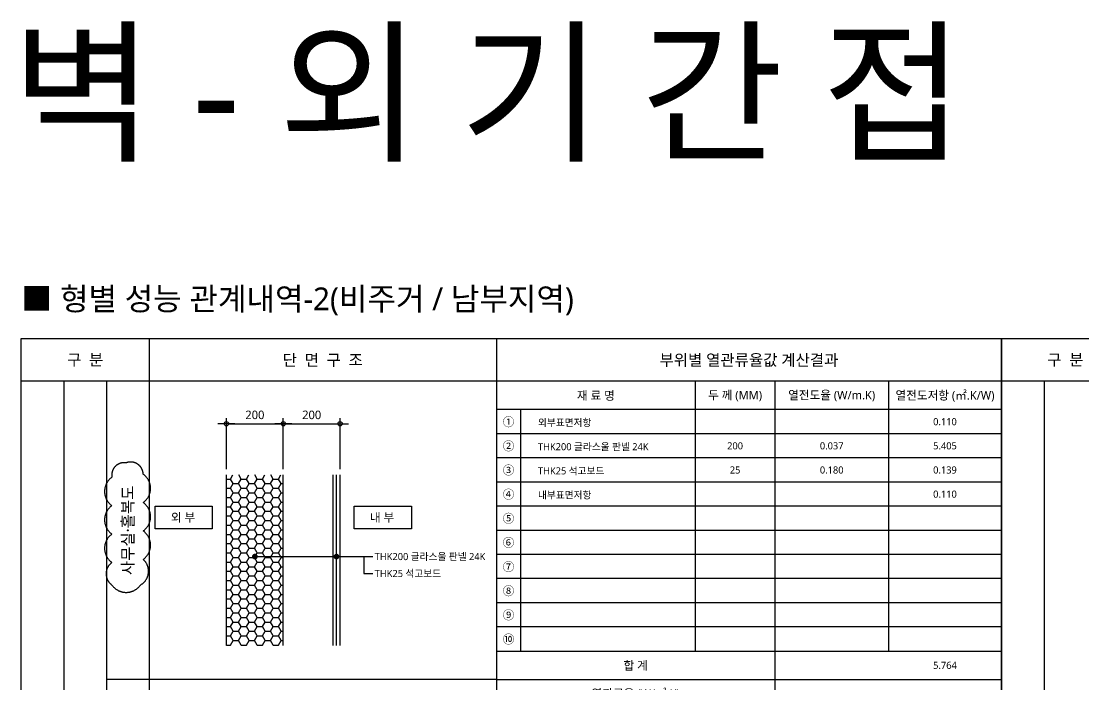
# Model space of a CAD drawing. Header units: millimetres. Extents: x 17329847 to 17386789, y -19727600 to -19720590.
# Drawn here: x 17338057 to 17341797, y -19723038 to -19720702 of the extents above; entities that cross this region are included whole.
import ezdxf
from ezdxf.enums import TextEntityAlignment as Align

# ---------------------------------------------------------------- set-up
doc = ezdxf.new("R2010")
doc.units = ezdxf.units.MM
doc.header["$LTSCALE"] = 100
doc.header["$MEASUREMENT"] = 0
doc.header["$PDMODE"] = 1
doc.header["$PDSIZE"] = -10
doc.linetypes.add('ACAD_ISO03W100', pattern=[30, 12, -18])
doc.layers.get('0').update_dxf_attribs({"linetype": 'CONTINUOUS'})
doc.layers.get('DEFPOINTS').update_dxf_attribs({"color": 171, "linetype": 'CONTINUOUS'})
for name, color, linetype in [('AA-MKXM', 7, 'CONTINUOUS'), ('AA-XXXX-TEXT', 3, 'CONTINUOUS'), ('DIM', 7, 'CONTINUOUS'), ('FIN(패널-125글라스울)', 4, 'CONTINUOUS'), ('HAT', 253, 'CONTINUOUS'), ('LEADER', 7, 'CONTINUOUS'), ('T-TEXT', 7, 'CONTINUOUS'), ('TEXT', 3, 'CONTINUOUS'), ('TEXT(실명)', 7, 'CONTINUOUS'), ('TEXT1-일반글씨', 3, 'CONTINUOUS'), ('TEXT2-제목', 7, 'CONTINUOUS'), ('WALL-석고보드', 7, 'CONTINUOUS'), ('도면폼', 7, 'CONTINUOUS')]:
    doc.layers.add(name, color=color, linetype=linetype)
doc.layers.add('VE변경사항적용-20220616', color=10, linetype='CONTINUOUS', plot=False)
doc.styles.add('@나눔바른고딕', font='NanumBarunGothic.ttf')
doc.styles.add('나눔바른고딕', font='NanumBarunGothic.ttf')
doc.dimstyles.new('10 NDIM', dxfattribs={"dimscale": 10, "dimtxt": 3, "dimasz": 1, "dimexe": 2, "dimexo": 2, "dimgap": 1.5, "dimtad": 1, "dimdec": 0, "dimrnd": 0.25, "dimdsep": 46, "dimtxsty": '나눔바른고딕', "dimblk": 'DOT0', "dimcen": 1, "dimdle": 8, "dimclrd": 7, "dimclre": 7, "dimclrt": 7, "dimadec": 0, "dimazin": 0, "dimtfac": 1, "dimtdec": 0, "dimtix": 1, "dimtmove": 2, "dimatfit": 3, "dimldrblk": 'DOT0', "dimfxl": 1, "dimtolj": 1, "dimtzin": 0, "dimlwd": -1, "dimlwe": -1, "dimarcsym": 0})

# ---------------------------------------------------------------- blocks, each defined once
blk = doc.blocks.new('BOX1')
at = {"layer": '도면폼', "ltscale": 1000}
blk.add_line((1777.5, 1250), (0, 1250), dxfattribs=at)
at = {"layer": '도면폼', "color": 4, "ltscale": 1000}
for p, q in [((700, 1250), (700, 300)), ((980, 1250), (980, 0)), ((1380, 1250), (1380, 300)), ((1777.5, 1150), (0, 1150)), ((85, 1150), (85, 300)), ((0, 300), (1777.5, 300)), ((0, 200), (1777.5, 200)), ((0, 100), (1777.5, 100)), ((1380, 100), (1380, 0))]:
    blk.add_line(p, q, dxfattribs=at)
at = {"layer": '도면폼', "color": 8}
for p, q in [((1777.5, 1065), (0, 1065)), ((1777.5, 980), (0, 980)), ((1777.5, 895), (0, 895)), ((1777.5, 810), (0, 810)), ((1777.5, 725), (0, 725)), ((1777.5, 640), (0, 640)), ((1777.5, 555), (0, 555)), ((1777.5, 470), (0, 470)), ((1777.5, 385), (0, 385))]:
    blk.add_line(p, q, dxfattribs=at)
at = {"layer": 'TEXT1-일반글씨', "style": '나눔바른고딕'}
for s, p in [('재 료 명', (350, 1200)), ('두 께 (MM)', (840, 1200)), ('열전도율 (W/m.K)', (1180, 1200)), ('열전도저항 (㎡.K/W)', (1578.8, 1200)), ('①', (42.5, 1107.5)), ('②', (42.5, 1022.5)), ('③', (42.5, 937.5)), ('④', (42.5, 852.5)), ('⑤', (42.5, 767.5)), ('⑥', (42.5, 682.5)), ('⑦', (42.5, 597.5)), ('⑧', (42.5, 512.5)), ('⑨', (42.5, 427.5)), ('⑩', (42.5, 342.5)), ('합 계', (490, 250)), ('열관류율 (W/㎡.K)', (490, 150)), ('기준열관류율 (W/㎡.K)', (490, 50))]:
    blk.add_text(s, height=30, dxfattribs=at).set_placement(p, align=Align.MIDDLE)
for s, p in [('친환경:', (1000, 50)), ('에너지:', (1400, 50))]:
    blk.add_text(s, height=30, dxfattribs=at).set_placement(p, align=Align.MIDDLE_LEFT)
blk = doc.blocks.new('DOT0')
blk.add_line((-3, 0), (3, 0))
at = {"color": 6}
blk.add_circle((0, 0), 0.75, dxfattribs=at)
blk = doc.blocks.new('*D8')
at = {"layer": 'DEFPOINTS', "color": 0, "transparency": 16777216}
for p in [(17338979.7, -19722119.3), (17338779.7, -19722299.3), (17338979.7, -19722299.3)]:
    blk.add_point(p, dxfattribs=at)
at = {"layer": 'DIM', "color": 7, "transparency": 16777216}
for p, q in [((17338779.7, -19722279.3), (17338779.7, -19722099.3)), ((17338789.7, -19722119.3), (17338969.7, -19722119.3)), ((17338979.7, -19722279.3), (17338979.7, -19722099.3))]:
    blk.add_line(p, q, dxfattribs=at)
at = {"layer": 'DIM', "color": 7, "transparency": 16777216, "xscale": 10, "yscale": 10, "zscale": 10, "rotation": 180}
blk.add_blockref('DOT0', (17338779.7, -19722119.3), dxfattribs=at)
at = {"layer": 'DIM', "color": 7, "transparency": 16777216, "xscale": 10, "yscale": 10, "zscale": 10}
blk.add_blockref('DOT0', (17338979.7, -19722119.3), dxfattribs=at)
at = {"layer": 'DIM', "color": 7, "transparency": 16777216, "insert": (17338879.7, -19722088), "char_height": 30, "attachment_point": 5, "style": '나눔바른고딕'}
blk.add_mtext('\\A1;200', dxfattribs=at)
blk = doc.blocks.new('*D7')
at = {"layer": 'DEFPOINTS', "color": 0, "transparency": 16777216}
for p in [(17339179.7, -19722119.3), (17338979.7, -19722299.3), (17339179.7, -19722299.3)]:
    blk.add_point(p, dxfattribs=at)
at = {"layer": 'DIM', "color": 7, "transparency": 16777216}
for p, q in [((17338979.7, -19722279.3), (17338979.7, -19722099.3)), ((17338989.7, -19722119.3), (17339169.7, -19722119.3)), ((17339179.7, -19722279.3), (17339179.7, -19722099.3))]:
    blk.add_line(p, q, dxfattribs=at)
at = {"layer": 'DIM', "color": 7, "transparency": 16777216, "xscale": 10, "yscale": 10, "zscale": 10, "rotation": 180}
blk.add_blockref('DOT0', (17338979.7, -19722119.3), dxfattribs=at)
at = {"layer": 'DIM', "color": 7, "transparency": 16777216, "xscale": 10, "yscale": 10, "zscale": 10}
blk.add_blockref('DOT0', (17339179.7, -19722119.3), dxfattribs=at)
at = {"layer": 'DIM', "color": 7, "transparency": 16777216, "insert": (17339079.7, -19722088), "char_height": 30, "attachment_point": 5, "style": '나눔바른고딕'}
blk.add_mtext('\\A1;200', dxfattribs=at)

msp = doc.modelspace()

# ---------------------------------------------------------------- hatches: boundary and pattern name
at = {"layer": 'HAT', "ltscale": 1000}
h = msp.add_hatch(dxfattribs=at)
h.set_pattern_fill('HONEY', color=256, scale=150)
h.set_pattern_definition([(0, (17337256.162, -19720917.2), (28.125, 16.23798), [18.75, -37.5]), (120, (17337256.162, -19720917.2), (-28.125, 16.23798), [18.75, -37.5]), (60, (17337256.162, -19720917.2), (6e-15, 32.47595), [-37.5, 18.75])])
h.paths.add_polyline_path([(17338979.7, -19722899.3), (17338779.7, -19722899.3), (17338779.7, -19722299.3), (17338979.7, -19722299.3)])

# ---------------------------------------------------------------- linework, layer by layer
at = {"layer": 'AA-MKXM', "color": 7}
for points in [[(17338729.7, -19722489.3), (17338528.8, -19722489.3), (17338528.8, -19722409.3), (17338729.7, -19722409.3)], [(17339430.6, -19722489.3), (17339229.7, -19722489.3), (17339229.7, -19722409.3), (17339430.6, -19722409.3)]]:
    msp.add_lwpolyline(points, close=True, dxfattribs=at)
at = {"layer": 'FIN(패널-125글라스울)', "ltscale": 0.1}
for p, q in [((17338779.7, -19722899.3), (17338779.7, -19722299.3)), ((17338979.7, -19722899.3), (17338979.7, -19722299.3))]:
    msp.add_line(p, q, dxfattribs=at)
at = {"layer": 'LEADER'}
for p, q in [((17338879.7, -19722586.6), (17339295.3, -19722586.6)), ((17339262.7, -19722586.6), (17339262.7, -19722646.6)), ((17339262.7, -19722646.6), (17339295.3, -19722646.6))]:
    msp.add_line(p, q, dxfattribs=at)
at = {"layer": 'TEXT(실명)', "const_width": 10}
for points in [[(17338874.7, -19722586.6, 1), (17338884.7, -19722586.6, 1)], [(17339161.8, -19722586.6, 1), (17339171.8, -19722586.6, 1)]]:
    msp.add_lwpolyline(points, format="xyb", close=True, dxfattribs=at)
at = {"layer": 'VE변경사항적용-20220616', "linetype": 'ACAD_ISO03W100'}
msp.add_lwpolyline([(17338376.7, -19722686.7, 0.520567), (17338476.7, -19722686.7, 0.520567), (17338486.5, -19722596.5, 0.520567), (17338486.5, -19722496.5, 0.520567), (17338486.5, -19722396.5, 0.520567), (17338486.5, -19722296.5, 0.520567), (17338426.2, -19722256.8, 0.520567), (17338376.7, -19722307.4, 0.520567), (17338376.7, -19722407.4, 0.520567), (17338376.7, -19722507.4, 0.520567), (17338376.7, -19722607.4, 0.520567)], format="xyb", close=True, dxfattribs=at)
at = {"layer": 'WALL-석고보드'}
for p, q in [((17339154.7, -19722899.3), (17339154.7, -19722299.3)), ((17339167.2, -19722899.3), (17339167.2, -19722299.3)), ((17339179.7, -19722899.3), (17339179.7, -19722299.3))]:
    msp.add_line(p, q, dxfattribs=at)
at = {"layer": '도면폼'}
for p, q in [((17338507.4, -19721819.3), (17338507.4, -19726969.3)), ((17339729.9, -19721819.3), (17339729.9, -19726969.3)), ((17344957.4, -19721969.3), (17341507.4, -19721969.3)), ((17341657.4, -19721969.3), (17341657.4, -19726969.3))]:
    msp.add_line(p, q, dxfattribs=at)
at = {"layer": '도면폼', "ltscale": 1000}
for p, q in [((17341507.4, -19721969.3), (17338057.4, -19721969.3)), ((17338207.4, -19721969.3), (17338207.4, -19726969.3)), ((17338357.4, -19721969.3), (17338357.4, -19726969.3))]:
    msp.add_line(p, q, dxfattribs=at)
at = {"layer": '도면폼', "color": 4, "ltscale": 1000}
msp.add_line((17339729.9, -19723019.3), (17338357.4, -19723019.3), dxfattribs=at)
at = {"layer": '도면폼'}
for points in [[(17338057.4, -19721819.3), (17341507.4, -19721819.3), (17341507.4, -19726969.3), (17338057.4, -19726969.3)], [(17341507.4, -19721819.3), (17344957.4, -19721819.3), (17344957.4, -19726969.3), (17341507.4, -19726969.3)]]:
    msp.add_lwpolyline(points, close=True, dxfattribs=at)

# ---------------------------------------------------------------- block references
at = {"layer": 'TEXT', "color": 3}
msp.add_blockref('BOX1', (17339729.9, -19723219.3), dxfattribs=at)

# ---------------------------------------------------------------- texts
at = {"layer": 'AA-XXXX-TEXT', "style": '@나눔바른고딕'}
msp.add_text('사무실·홀복도', height=40, rotation=90, dxfattribs=at).set_placement((17338432.4, -19722494.3), align=Align.MIDDLE_CENTER)
at = {"layer": 'DEFPOINTS', "style": '나눔바른고딕'}
msp.add_text('벽 - 외 기 간 접', height=400, dxfattribs=at).set_placement((17338022.3, -19720953.4), align=Align.MIDDLE_LEFT)
at = {"layer": 'T-TEXT', "style": '나눔바른고딕'}
msp.add_text('■ 형별 성능 관계내역-2(비주거 / 남부지역)', height=80, dxfattribs=at).set_placement((17338057.4, -19721719.3))
at = {"layer": 'TEXT', "style": '나눔바른고딕'}
for s, p in [('외부표면저항', (17339876, -19722114.9)), ('THK200 글라스울 판넬 24K', (17339876, -19722199.9)), ('THK25 석고보드', (17339876, -19722284.9)), ('내부표면저항', (17339876, -19722369.9)), ('THK200 글라스울 판넬 24K', (17339301.5, -19722586.6)), ('THK25 석고보드', (17339301.5, -19722646.1))]:
    msp.add_text(s, height=25, dxfattribs=at).set_placement(p, align=Align.MIDDLE_LEFT)
for s, height, p in [('0.110', 25, (17341308.6, -19722111.8)), ('200', 25, (17340569.9, -19722196.8)), ('0.037', 25, (17340909.9, -19722196.8)), ('5.405', 25, (17341308.6, -19722196.8)), ('25', 25, (17340569.9, -19722281.8)), ('0.180', 25, (17340909.9, -19722281.8)), ('0.139', 25, (17341308.6, -19722281.8)), ('0.110', 25, (17341308.6, -19722366.8)), ('외 부', 30, (17338626.7, -19722449.3)), ('내 부', 30, (17339327.6, -19722449.3)), ('5.764', 25, (17341308.6, -19722969.3))]:
    msp.add_text(s, height=height, dxfattribs=at).set_placement(p, align=Align.MIDDLE_CENTER)
at = {"layer": 'TEXT2-제목', "style": '나눔바른고딕'}
for s, p in [('구  분', (17338282.4, -19721894.3)), ('단  면  구  조', (17339118.6, -19721894.3)), ('부위별 열관류율값 계산결과', (17340618.6, -19721894.3)), ('구  분', (17341732.4, -19721894.3))]:
    msp.add_text(s, height=40, dxfattribs=at).set_placement(p, align=Align.MIDDLE)

# ---------------------------------------------------------------- dimensions: what is measured, and where the dimension line sits
at = {"layer": 'DIM'}
for base, p1, p2, picture, middle in [((17338979.7, -19722119.3), (17338779.7, -19722299.3), (17338979.7, -19722299.3), '*D8', (17338879.7, -19722088)), ((17339179.7, -19722119.3), (17338979.7, -19722299.3), (17339179.7, -19722299.3), '*D7', (17339079.7, -19722088))]:
    dim = msp.add_linear_dim(base=base, p1=p1, p2=p2, angle=180, dimstyle='10 NDIM', dxfattribs=at)
    dim.commit()
    dim.dimension.update_dxf_attribs({"geometry": picture, "text_midpoint": middle})

doc.saveas('drawing.dxf')
